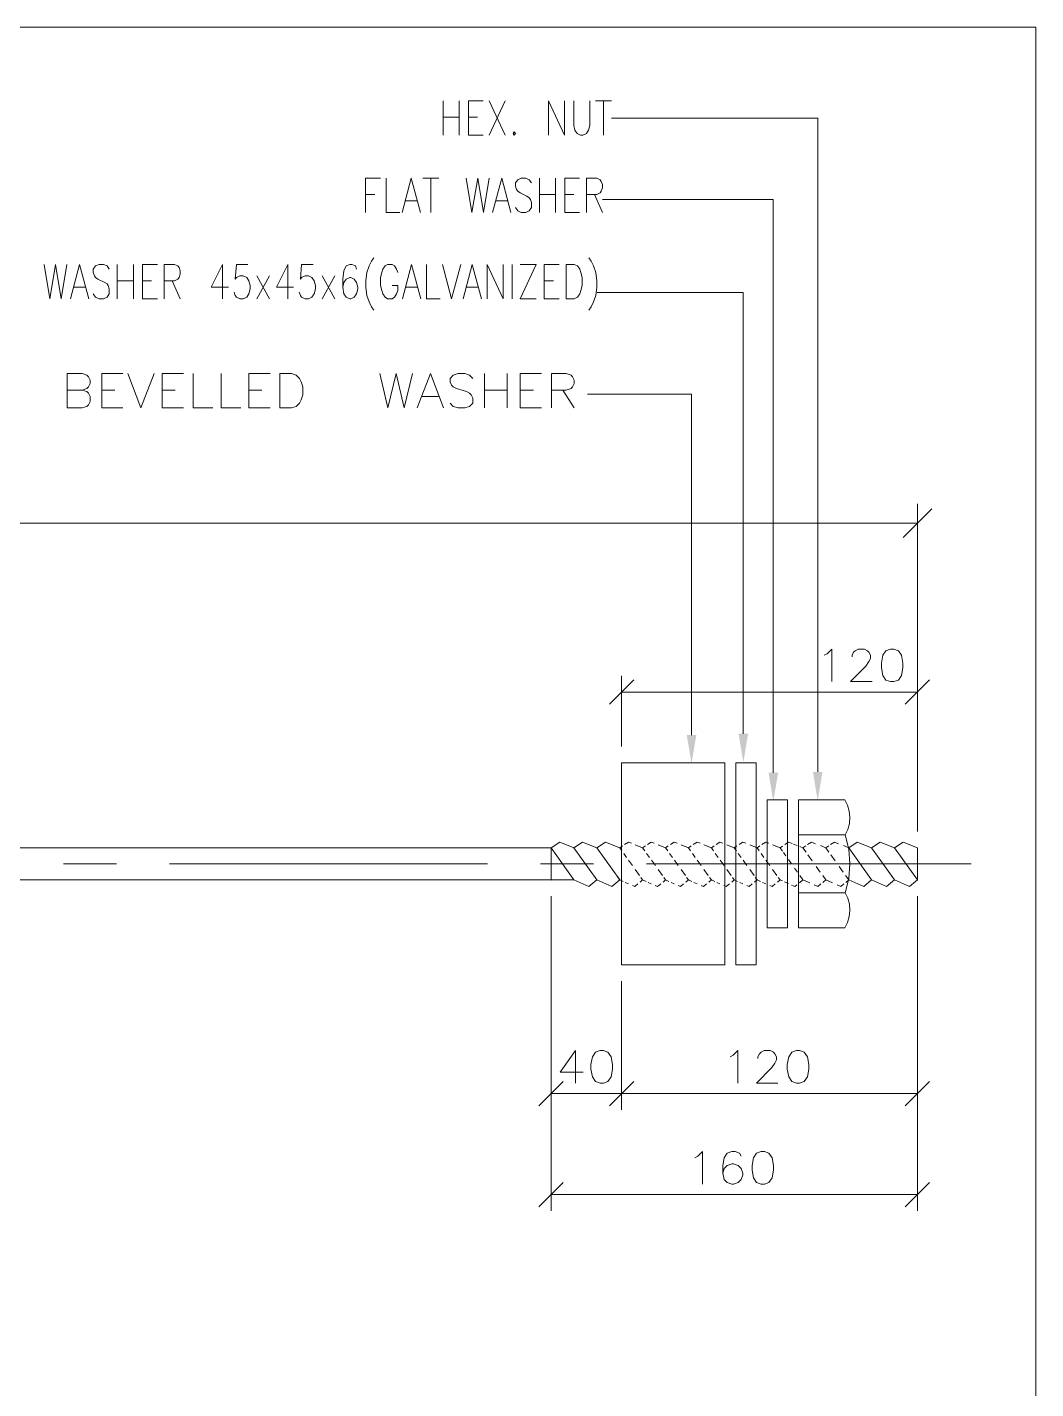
# Model space of a CAD drawing. Header units: millimetres. Extents: x 2 to 579, y 1 to 405.
# Drawn here: x 265.8 to 313.4, y 133.2 to 197.4 of the extents above; entities that cross this region are included whole.
import ezdxf

# ---------------------------------------------------------------- set-up
doc = ezdxf.new("R2010")
doc.units = ezdxf.units.MM
doc.linetypes.add('XKITLINE00', pattern=[0])
doc.layers.add('GraphicObject', color=6, linetype='Continuous', lineweight=0)
doc.layers.add('LinkedObject', color=7, linetype='Continuous', lineweight=0)

# ---------------------------------------------------------------- blocks, each defined once
blk = doc.blocks.new('*A3')
at = {"layer": 'GraphicObject', "color": 3, "linetype": 'XKITLINE00', "lineweight": 0}
for p, q in [((313.374, 197.389), (178.814, 197.389)), ((313.374, 58.437), (313.374, 197.389))]:
    blk.add_line(p, q, dxfattribs=at)
blk = doc.blocks.new('*A4')
at = {"layer": 'LinkedObject'}
for points in [[(297.361, 164.002), (297.136, 162.652), (296.911, 164.002)], [(299.803, 164.063), (299.578, 162.713), (299.353, 164.063)], [(301.218, 162.224), (300.993, 160.874), (300.768, 162.224)], [(303.311, 162.264), (303.086, 160.914), (302.861, 162.264)]]:
    blk.add_hatch(color=1, dxfattribs=at).paths.add_polyline_path(points, flags=17)
at = {"layer": 'LinkedObject', "color": 2, "linetype": 'XKITLINE00', "lineweight": 0}
for p, q in [((285.423, 193.915), (285.423, 192.295)), ((286.179, 193.915), (286.179, 192.295)), ((286.611, 192.295), (286.611, 193.915)), ((286.611, 193.915), (287.313, 193.915)), ((288.339, 193.915), (287.583, 192.295)), ((287.583, 193.915), (288.339, 192.295)), ((290.391, 192.295), (290.391, 193.915)), ((290.391, 193.915), (291.147, 192.295)), ((291.147, 192.295), (291.147, 193.915)), ((291.579, 193.915), (291.579, 192.758)), ((292.335, 192.758), (292.335, 193.915)), ((292.605, 193.915), (293.361, 193.915)), ((292.983, 193.915), (292.983, 192.295)), ((285.423, 193.144), (286.179, 193.144)), ((286.611, 193.144), (287.043, 193.144)), ((291.579, 192.758), (291.633, 192.527)), ((292.281, 192.527), (292.335, 192.758)), ((287.313, 192.295), (286.611, 192.295)), ((288.771, 192.45), (288.717, 192.373)), ((288.717, 192.373), (288.771, 192.295)), ((288.825, 192.373), (288.771, 192.45)), ((288.771, 192.295), (288.825, 192.373)), ((291.633, 192.527), (291.741, 192.373)), ((291.741, 192.373), (291.903, 192.295)), ((291.903, 192.295), (292.011, 192.295)), ((292.011, 192.295), (292.173, 192.373)), ((292.173, 192.373), (292.281, 192.527)), ((281.756, 188.654), (281.756, 190.274)), ((281.756, 190.274), (282.458, 190.274)), ((282.728, 190.274), (282.728, 188.654)), ((283.484, 188.654), (283.916, 190.274)), ((283.916, 190.274), (284.348, 188.654)), ((284.456, 190.274), (285.212, 190.274)), ((284.834, 190.274), (284.834, 188.654)), ((286.508, 190.274), (286.778, 188.654)), ((286.778, 188.654), (287.048, 190.274)), ((287.048, 190.274), (287.318, 188.654)), ((287.318, 188.654), (287.588, 190.274)), ((287.75, 188.654), (288.182, 190.274)), ((288.182, 190.274), (288.614, 188.654)), ((288.83, 190.043), (288.938, 190.197)), ((288.938, 190.197), (289.1, 190.274)), ((289.1, 190.274), (289.316, 190.274)), ((289.316, 190.274), (289.478, 190.197)), ((289.478, 190.197), (289.586, 190.043)), ((289.964, 190.274), (289.964, 188.654)), ((290.72, 190.274), (290.72, 188.654)), ((291.152, 188.654), (291.152, 190.274)), ((291.152, 190.274), (291.854, 190.274)), ((292.178, 188.654), (292.178, 190.274)), ((292.178, 190.274), (292.664, 190.274)), ((292.664, 190.274), (292.826, 190.197)), ((292.826, 190.197), (292.88, 190.12)), ((292.88, 190.12), (292.934, 189.965)), ((281.756, 189.503), (282.188, 189.503)), ((288.83, 189.888), (288.83, 190.043)), ((288.884, 189.734), (288.83, 189.888)), ((288.938, 189.657), (288.884, 189.734)), ((289.046, 189.58), (288.938, 189.657)), ((289.37, 189.425), (289.046, 189.58)), ((289.964, 189.503), (290.72, 189.503)), ((291.152, 189.503), (291.584, 189.503)), ((292.664, 189.503), (292.178, 189.503)), ((292.556, 189.503), (292.934, 188.654)), ((292.826, 189.58), (292.664, 189.503)), ((292.88, 189.657), (292.826, 189.58)), ((292.934, 189.811), (292.88, 189.657)), ((292.934, 189.965), (292.934, 189.811)), ((283.646, 189.194), (284.186, 189.194)), ((287.912, 189.194), (288.452, 189.194)), ((288.83, 188.885), (288.938, 188.731)), ((289.478, 189.348), (289.37, 189.425)), ((289.532, 189.271), (289.478, 189.348)), ((289.478, 188.731), (289.586, 188.885)), ((289.586, 189.117), (289.532, 189.271)), ((289.586, 188.885), (289.586, 189.117)), ((282.728, 188.654), (283.376, 188.654)), ((288.938, 188.731), (289.1, 188.654)), ((289.1, 188.654), (289.316, 188.654)), ((289.316, 188.654), (289.478, 188.731)), ((291.854, 188.654), (291.152, 188.654)), ((281.928, 186.127), (282.036, 186.358)), ((282.036, 186.358), (282.144, 186.513)), ((292.404, 186.358), (292.296, 186.513)), ((292.512, 186.127), (292.404, 186.358)), ((266.592, 186.204), (266.862, 184.584)), ((266.862, 184.584), (267.132, 186.204)), ((267.132, 186.204), (267.402, 184.584)), ((267.402, 184.584), (267.672, 186.204)), ((267.834, 184.584), (268.266, 186.204)), ((268.266, 186.204), (268.698, 184.584)), ((268.914, 185.973), (269.022, 186.127)), ((268.914, 185.818), (268.914, 185.973)), ((268.968, 185.664), (268.914, 185.818)), ((269.022, 185.587), (268.968, 185.664)), ((269.022, 186.127), (269.184, 186.204)), ((269.184, 186.204), (269.4, 186.204)), ((269.4, 186.204), (269.562, 186.127)), ((269.562, 186.127), (269.67, 185.973)), ((270.048, 186.204), (270.048, 184.584)), ((270.804, 186.204), (270.804, 184.584)), ((271.236, 184.584), (271.236, 186.204)), ((271.236, 186.204), (271.938, 186.204)), ((272.262, 184.584), (272.262, 186.204)), ((272.262, 186.204), (272.748, 186.204)), ((272.748, 186.204), (272.91, 186.127)), ((272.91, 186.127), (272.964, 186.05)), ((272.964, 186.05), (273.018, 185.896)), ((273.018, 185.741), (272.964, 185.587)), ((273.018, 185.896), (273.018, 185.741)), ((275.016, 186.204), (274.476, 185.124)), ((275.016, 184.584), (275.016, 186.204)), ((275.61, 185.51), (275.664, 186.204)), ((275.664, 186.204), (276.204, 186.204)), ((275.826, 185.664), (275.664, 185.587)), ((275.988, 185.664), (275.826, 185.664)), ((276.15, 185.587), (275.988, 185.664)), ((277.23, 185.664), (276.636, 184.584)), ((276.636, 185.664), (277.23, 184.584)), ((278.094, 186.204), (277.554, 185.124)), ((278.094, 184.584), (278.094, 186.204)), ((278.688, 185.51), (278.742, 186.204)), ((278.742, 186.204), (279.282, 186.204)), ((278.904, 185.664), (278.742, 185.587)), ((279.066, 185.664), (278.904, 185.664)), ((279.228, 185.587), (279.066, 185.664)), ((280.308, 185.664), (279.714, 184.584)), ((279.714, 185.664), (280.308, 184.584)), ((280.74, 185.896), (280.686, 185.51)), ((280.848, 186.127), (280.74, 185.896)), ((281.01, 186.204), (280.848, 186.127)), ((281.118, 186.204), (281.01, 186.204)), ((281.28, 186.127), (281.118, 186.204)), ((281.334, 185.973), (281.28, 186.127)), ((281.766, 185.433), (281.82, 185.818)), ((281.82, 185.818), (281.928, 186.127)), ((282.522, 185.818), (282.468, 185.587)), ((282.576, 185.973), (282.522, 185.818)), ((282.684, 186.127), (282.576, 185.973)), ((282.792, 186.204), (282.684, 186.127)), ((283.008, 186.204), (282.792, 186.204)), ((283.116, 186.127), (283.008, 186.204)), ((283.224, 185.973), (283.116, 186.127)), ((283.278, 185.818), (283.224, 185.973)), ((283.494, 184.584), (283.926, 186.204)), ((283.926, 186.204), (284.358, 184.584)), ((284.628, 186.204), (284.628, 184.584)), ((285.384, 186.204), (285.816, 184.584)), ((285.816, 184.584), (286.248, 186.204)), ((286.356, 184.584), (286.788, 186.204)), ((286.788, 186.204), (287.22, 184.584)), ((287.49, 184.584), (287.49, 186.204)), ((287.49, 186.204), (288.246, 184.584)), ((288.246, 184.584), (288.246, 186.204)), ((288.678, 186.204), (288.678, 184.584)), ((289.056, 186.204), (289.812, 186.204)), ((289.812, 186.204), (289.056, 184.584)), ((290.19, 184.584), (290.19, 186.204)), ((290.19, 186.204), (290.892, 186.204)), ((291.216, 184.584), (291.216, 186.204)), ((291.216, 186.204), (291.594, 186.204)), ((291.594, 186.204), (291.756, 186.127)), ((291.756, 186.127), (291.864, 185.973)), ((291.864, 185.973), (291.918, 185.818)), ((291.918, 185.818), (291.972, 185.587)), ((292.62, 185.818), (292.512, 186.127)), ((292.674, 185.433), (292.62, 185.818)), ((267.996, 185.124), (268.536, 185.124)), ((269.13, 185.51), (269.022, 185.587)), ((269.454, 185.356), (269.13, 185.51)), ((269.562, 185.278), (269.454, 185.356)), ((269.616, 185.201), (269.562, 185.278)), ((269.67, 185.047), (269.616, 185.201)), ((269.67, 184.816), (269.67, 185.047)), ((270.048, 185.433), (270.804, 185.433)), ((271.236, 185.433), (271.668, 185.433)), ((272.748, 185.433), (272.262, 185.433)), ((272.64, 185.433), (273.018, 184.584)), ((272.91, 185.51), (272.748, 185.433)), ((272.964, 185.587), (272.91, 185.51)), ((274.476, 185.124), (275.286, 185.124)), ((275.664, 185.587), (275.61, 185.51)), ((276.258, 185.433), (276.15, 185.587)), ((276.312, 185.201), (276.258, 185.433)), ((276.258, 184.816), (276.312, 185.047)), ((276.312, 185.047), (276.312, 185.201)), ((277.554, 185.124), (278.364, 185.124)), ((278.742, 185.587), (278.688, 185.51)), ((279.336, 185.433), (279.228, 185.587)), ((279.39, 185.201), (279.336, 185.433)), ((279.336, 184.816), (279.39, 185.047)), ((279.39, 185.047), (279.39, 185.201)), ((280.686, 185.51), (280.686, 185.124)), ((280.74, 185.356), (280.686, 185.124)), ((280.686, 185.124), (280.74, 184.816)), ((280.848, 185.51), (280.74, 185.356)), ((281.01, 185.587), (280.848, 185.51)), ((281.064, 185.587), (281.01, 185.587)), ((281.226, 185.51), (281.064, 185.587)), ((281.334, 185.356), (281.226, 185.51)), ((281.388, 185.124), (281.334, 185.356)), ((281.334, 184.816), (281.388, 185.047)), ((281.388, 185.047), (281.388, 185.124)), ((281.766, 185.124), (281.766, 185.433)), ((281.82, 184.738), (281.766, 185.124)), ((282.468, 185.587), (282.468, 185.201)), ((282.468, 185.201), (282.522, 184.97)), ((282.522, 184.97), (282.576, 184.816)), ((283.278, 185.201), (283.008, 185.201)), ((283.224, 184.816), (283.278, 184.97)), ((283.278, 184.97), (283.278, 185.201)), ((283.656, 185.124), (284.196, 185.124)), ((286.518, 185.124), (287.058, 185.124)), ((290.19, 185.433), (290.622, 185.433)), ((291.918, 184.97), (291.864, 184.816)), ((291.972, 185.201), (291.918, 184.97)), ((291.972, 185.587), (291.972, 185.201)), ((292.62, 184.738), (292.674, 185.124)), ((292.674, 185.124), (292.674, 185.433)), ((268.914, 184.816), (269.022, 184.661)), ((269.022, 184.661), (269.184, 184.584)), ((269.184, 184.584), (269.4, 184.584)), ((269.4, 184.584), (269.562, 184.661)), ((269.562, 184.661), (269.67, 184.816)), ((271.938, 184.584), (271.236, 184.584)), ((275.556, 184.893), (275.61, 184.738)), ((275.61, 184.738), (275.664, 184.661)), ((275.664, 184.661), (275.826, 184.584)), ((275.826, 184.584), (275.988, 184.584)), ((275.988, 184.584), (276.15, 184.661)), ((276.15, 184.661), (276.258, 184.816)), ((278.634, 184.893), (278.688, 184.738)), ((278.688, 184.738), (278.742, 184.661)), ((278.742, 184.661), (278.904, 184.584)), ((278.904, 184.584), (279.066, 184.584)), ((279.066, 184.584), (279.228, 184.661)), ((279.228, 184.661), (279.336, 184.816)), ((280.74, 184.816), (280.848, 184.661)), ((280.848, 184.661), (281.01, 184.584)), ((281.01, 184.584), (281.064, 184.584)), ((281.064, 184.584), (281.226, 184.661)), ((281.226, 184.661), (281.334, 184.816)), ((281.928, 184.43), (281.82, 184.738)), ((282.036, 184.198), (281.928, 184.43)), ((282.576, 184.816), (282.684, 184.661)), ((282.684, 184.661), (282.792, 184.584)), ((282.792, 184.584), (283.008, 184.584)), ((283.008, 184.584), (283.116, 184.661)), ((283.116, 184.661), (283.224, 184.816)), ((284.628, 184.584), (285.276, 184.584)), ((289.056, 184.584), (289.812, 184.584)), ((290.892, 184.584), (290.19, 184.584)), ((291.594, 184.584), (291.216, 184.584)), ((291.756, 184.661), (291.594, 184.584)), ((291.864, 184.816), (291.756, 184.661)), ((292.404, 184.198), (292.512, 184.43)), ((292.512, 184.43), (292.62, 184.738)), ((282.144, 184.044), (282.036, 184.198)), ((292.296, 184.044), (292.404, 184.198)), ((267.69, 179.429), (267.69, 181.049)), ((267.69, 181.049), (268.385, 181.049)), ((268.385, 181.049), (268.616, 180.972)), ((268.616, 180.972), (268.693, 180.895)), ((268.693, 180.895), (268.77, 180.74)), ((268.77, 180.586), (268.693, 180.432)), ((268.77, 180.74), (268.77, 180.586)), ((269.31, 179.429), (269.31, 181.049)), ((269.31, 181.049), (270.313, 181.049)), ((270.545, 181.049), (271.162, 179.429)), ((271.162, 179.429), (271.779, 181.049)), ((272.165, 179.429), (272.165, 181.049)), ((272.165, 181.049), (273.168, 181.049)), ((273.63, 181.049), (273.63, 179.429)), ((274.942, 181.049), (274.942, 179.429)), ((276.253, 179.429), (276.253, 181.049)), ((276.253, 181.049), (277.256, 181.049)), ((277.719, 179.429), (277.719, 181.049)), ((277.719, 181.049), (278.259, 181.049)), ((278.259, 181.049), (278.49, 180.972)), ((278.49, 180.972), (278.645, 180.817)), ((278.645, 180.817), (278.722, 180.663)), ((278.722, 180.663), (278.799, 180.432)), ((282.425, 181.049), (282.81, 179.429)), ((282.81, 179.429), (283.196, 181.049)), ((283.196, 181.049), (283.582, 179.429)), ((283.582, 179.429), (283.968, 181.049)), ((284.199, 179.429), (284.816, 181.049)), ((284.816, 181.049), (285.433, 179.429)), ((285.742, 180.817), (285.896, 180.972)), ((285.742, 180.663), (285.742, 180.817)), ((285.819, 180.509), (285.742, 180.663)), ((285.896, 180.432), (285.819, 180.509)), ((285.896, 180.972), (286.128, 181.049)), ((286.128, 181.049), (286.436, 181.049)), ((286.436, 181.049), (286.668, 180.972)), ((286.668, 180.972), (286.822, 180.817)), ((287.362, 181.049), (287.362, 179.429)), ((288.442, 181.049), (288.442, 179.429)), ((289.059, 179.429), (289.059, 181.049)), ((289.059, 181.049), (290.062, 181.049)), ((290.525, 179.429), (290.525, 181.049)), ((290.525, 181.049), (291.219, 181.049)), ((291.219, 181.049), (291.45, 180.972)), ((291.45, 180.972), (291.528, 180.895)), ((291.528, 180.895), (291.605, 180.74)), ((291.605, 180.586), (291.528, 180.432)), ((291.605, 180.74), (291.605, 180.586)), ((268.385, 180.277), (267.69, 180.277)), ((267.69, 180.277), (268.385, 180.277)), ((268.616, 180.355), (268.385, 180.277)), ((268.385, 180.277), (268.616, 180.2)), ((268.693, 180.432), (268.616, 180.355)), ((268.616, 180.2), (268.693, 180.123)), ((268.693, 180.123), (268.77, 179.969)), ((268.77, 179.969), (268.77, 179.737)), ((269.31, 180.277), (269.928, 180.277)), ((272.165, 180.277), (272.782, 180.277)), ((276.253, 180.277), (276.87, 180.277)), ((278.799, 180.046), (278.722, 179.815)), ((278.799, 180.432), (278.799, 180.046)), ((284.43, 179.969), (285.202, 179.969)), ((286.05, 180.355), (285.896, 180.432)), ((286.513, 180.2), (286.05, 180.355)), ((286.668, 180.123), (286.513, 180.2)), ((286.745, 180.046), (286.668, 180.123)), ((286.822, 179.892), (286.745, 180.046)), ((286.822, 179.66), (286.822, 179.892)), ((287.362, 180.277), (288.442, 180.277)), ((289.059, 180.277), (289.676, 180.277)), ((291.219, 180.277), (290.525, 180.277)), ((291.065, 180.277), (291.605, 179.429)), ((291.45, 180.355), (291.219, 180.277)), ((291.528, 180.432), (291.45, 180.355)), ((268.385, 179.429), (267.69, 179.429)), ((268.616, 179.506), (268.385, 179.429)), ((268.693, 179.583), (268.616, 179.506)), ((268.77, 179.737), (268.693, 179.583)), ((270.313, 179.429), (269.31, 179.429)), ((273.168, 179.429), (272.165, 179.429)), ((273.63, 179.429), (274.556, 179.429)), ((274.942, 179.429), (275.868, 179.429)), ((277.256, 179.429), (276.253, 179.429)), ((278.259, 179.429), (277.719, 179.429)), ((278.49, 179.506), (278.259, 179.429)), ((278.645, 179.66), (278.49, 179.506)), ((278.722, 179.815), (278.645, 179.66)), ((285.742, 179.66), (285.896, 179.506)), ((285.896, 179.506), (286.128, 179.429)), ((286.128, 179.429), (286.436, 179.429)), ((286.436, 179.429), (286.668, 179.506)), ((286.668, 179.506), (286.822, 179.66)), ((290.062, 179.429), (289.059, 179.429))]:
    blk.add_line(p, q, dxfattribs=at)
at = {"layer": 'LinkedObject', "color": 1, "linetype": 'XKITLINE00', "lineweight": 0}
for p, q in [((303.086, 193.105), (293.365, 193.105)), ((303.086, 162.264), (303.086, 193.105)), ((300.993, 189.257), (292.939, 189.257)), ((300.993, 162.224), (300.993, 189.257)), ((299.578, 184.873), (292.678, 184.873)), ((299.578, 164.063), (299.578, 184.873)), ((297.136, 180.085), (292.23, 180.085)), ((297.136, 164.002), (297.136, 180.085)), ((307.79, 159.584), (307.79, 174.901)), ((307.115, 173.326), (308.465, 174.676)), ((307.79, 174.001), (185.315, 174.001)), ((294.41, 166.6), (293.263, 165.452)), ((293.836, 163.456), (293.836, 166.791)), ((307.216, 165.452), (308.364, 166.6)), ((307.79, 159.449), (307.79, 166.791)), ((293.836, 166.026), (307.79, 166.026)), ((290.51, 156.405), (290.51, 141.559)), ((290.51, 156.362), (290.51, 146.323)), ((307.79, 156.405), (307.79, 141.559)), ((307.79, 155.325), (307.79, 146.323)), ((293.836, 152.397), (293.836, 146.323)), ((293.836, 151.265), (293.836, 146.323)), ((291.084, 147.661), (289.936, 146.514)), ((290.51, 147.088), (293.836, 147.088)), ((293.263, 146.514), (294.41, 147.661)), ((294.41, 147.661), (293.263, 146.514)), ((293.836, 147.088), (307.79, 147.088)), ((307.216, 146.514), (308.364, 147.661)), ((291.084, 142.898), (289.936, 141.751)), ((307.216, 141.751), (308.364, 142.898)), ((307.79, 142.324), (290.51, 142.324))]:
    blk.add_line(p, q, dxfattribs=at)
at = {"layer": 'LinkedObject', "color": 7, "linetype": 'XKITLINE00', "lineweight": 0}
for p, q in [((303.394, 167.762), (303.539, 167.835)), ((303.539, 167.835), (303.758, 168.053)), ((303.758, 168.053), (303.758, 166.523)), ((304.705, 167.762), (304.778, 167.908)), ((304.705, 167.689), (304.705, 167.762)), ((304.778, 167.908), (304.851, 167.981)), ((304.851, 167.981), (304.996, 168.053)), ((304.996, 168.053), (305.288, 168.053)), ((305.288, 168.053), (305.434, 167.981)), ((305.434, 167.981), (305.506, 167.908)), ((305.506, 167.908), (305.579, 167.762)), ((305.579, 167.762), (305.579, 167.616)), ((306.162, 167.762), (306.089, 167.398)), ((306.308, 167.981), (306.162, 167.762)), ((306.526, 168.053), (306.308, 167.981)), ((306.672, 168.053), (306.526, 168.053)), ((306.891, 167.981), (306.672, 168.053)), ((307.036, 167.762), (306.891, 167.981)), ((307.109, 167.398), (307.036, 167.762)), ((305.361, 167.252), (304.632, 166.523)), ((305.506, 167.471), (305.361, 167.252)), ((305.579, 167.616), (305.506, 167.471)), ((306.089, 167.398), (306.089, 167.179)), ((306.089, 167.179), (306.162, 166.815)), ((307.036, 166.815), (307.109, 167.179)), ((307.109, 167.179), (307.109, 167.398)), ((304.632, 166.523), (305.652, 166.523)), ((306.162, 166.815), (306.308, 166.596)), ((306.308, 166.596), (306.526, 166.523)), ((306.526, 166.523), (306.672, 166.523)), ((306.672, 166.523), (306.891, 166.596)), ((306.891, 166.596), (307.036, 166.815)), ((307.79, 166.026), (307.79, 166.026)), ((293.836, 162.691), (293.836, 162.691)), ((202.595, 158.684), (290.51, 158.684)), ((290.916, 158.953), (290.51, 158.684)), ((290.916, 158.953), (290.51, 158.684)), ((291.59, 157.17), (290.51, 158.684)), ((290.51, 158.684), (290.51, 157.17)), ((291.59, 157.17), (290.51, 158.684)), ((291.59, 158.684), (290.916, 158.953)), ((291.59, 158.684), (290.916, 158.953)), ((291.996, 158.953), (291.59, 158.684)), ((291.996, 158.953), (291.59, 158.684)), ((292.67, 157.17), (291.59, 158.684)), ((292.67, 157.17), (291.59, 158.684)), ((292.67, 158.684), (291.996, 158.953)), ((292.67, 158.684), (291.996, 158.953)), ((293.076, 158.953), (292.67, 158.684)), ((293.75, 157.17), (292.67, 158.684)), ((293.75, 158.684), (293.076, 158.953)), ((293.88, 158.77), (293.75, 158.684)), ((293.85, 158.544), (293.75, 158.684)), ((294.156, 158.953), (293.976, 158.834)), ((294.297, 158.897), (294.156, 158.953)), ((294.83, 158.684), (294.48, 158.824)), ((294.96, 158.77), (294.83, 158.684)), ((294.93, 158.544), (294.83, 158.684)), ((295.236, 158.953), (295.056, 158.834)), ((295.377, 158.897), (295.236, 158.953)), ((295.91, 158.684), (295.56, 158.824)), ((296.04, 158.77), (295.91, 158.684)), ((296.01, 158.544), (295.91, 158.684)), ((296.316, 158.953), (296.136, 158.834)), ((296.457, 158.897), (296.316, 158.953)), ((296.99, 158.684), (296.64, 158.824)), ((297.12, 158.77), (296.99, 158.684)), ((297.09, 158.544), (296.99, 158.684)), ((297.396, 158.953), (297.216, 158.834)), ((297.537, 158.897), (297.396, 158.953)), ((298.07, 158.684), (297.72, 158.824)), ((298.2, 158.77), (298.07, 158.684)), ((298.17, 158.544), (298.07, 158.684)), ((298.476, 158.953), (298.296, 158.834)), ((298.617, 158.897), (298.476, 158.953)), ((299.15, 158.684), (298.8, 158.824)), ((299.28, 158.77), (299.15, 158.684)), ((299.25, 158.544), (299.15, 158.684)), ((299.556, 158.953), (299.376, 158.834)), ((299.697, 158.897), (299.556, 158.953)), ((300.23, 158.684), (299.88, 158.824)), ((300.36, 158.77), (300.23, 158.684)), ((300.33, 158.544), (300.23, 158.684)), ((300.636, 158.953), (300.456, 158.834)), ((300.777, 158.897), (300.636, 158.953)), ((301.31, 158.684), (300.96, 158.824)), ((301.424, 158.76), (301.31, 158.684)), ((301.425, 158.523), (301.31, 158.684)), ((301.716, 158.953), (301.533, 158.832)), ((301.879, 158.888), (301.716, 158.953)), ((302.12, 158.792), (301.949, 158.86)), ((302.39, 158.684), (302.244, 158.742)), ((302.528, 158.775), (302.39, 158.684)), ((302.537, 158.478), (302.39, 158.684)), ((302.796, 158.953), (302.613, 158.832)), ((302.989, 158.876), (302.796, 158.953)), ((303.47, 158.684), (303.221, 158.784)), ((303.608, 158.775), (303.47, 158.684)), ((303.617, 158.478), (303.47, 158.684)), ((303.876, 158.953), (303.693, 158.832)), ((304.069, 158.876), (303.876, 158.953)), ((304.55, 158.684), (304.301, 158.784)), ((304.956, 158.953), (304.55, 158.684)), ((305.63, 157.17), (304.55, 158.684)), ((305.63, 158.684), (304.956, 158.953)), ((306.036, 158.953), (305.63, 158.684)), ((306.71, 157.17), (305.63, 158.684)), ((306.71, 158.684), (306.036, 158.953)), ((307.116, 158.953), (306.71, 158.684)), ((307.79, 157.17), (306.71, 158.684)), ((307.79, 158.684), (307.116, 158.953)), ((307.79, 158.684), (307.79, 158.684)), ((307.79, 158.684), (307.79, 158.684)), ((307.79, 158.684), (307.79, 157.17)), ((294.073, 158.231), (293.937, 158.422)), ((294.35, 157.843), (294.164, 158.104)), ((295.153, 158.231), (295.017, 158.422)), ((295.43, 157.843), (295.244, 158.104)), ((296.233, 158.231), (296.097, 158.422)), ((296.51, 157.843), (296.324, 158.104)), ((297.313, 158.231), (297.177, 158.422)), ((297.59, 157.843), (297.404, 158.104)), ((298.393, 158.231), (298.257, 158.422)), ((298.67, 157.843), (298.484, 158.104)), ((299.473, 158.231), (299.337, 158.422)), ((299.75, 157.843), (299.564, 158.104)), ((300.553, 158.231), (300.417, 158.422)), ((300.83, 157.843), (300.644, 158.104)), ((301.579, 158.306), (301.474, 158.454)), ((301.85, 157.927), (301.703, 158.133)), ((302.827, 158.072), (302.627, 158.352)), ((303.907, 158.072), (303.707, 158.352)), ((294.684, 157.374), (294.479, 157.661)), ((295.764, 157.374), (295.559, 157.661)), ((296.844, 157.374), (296.639, 157.661)), ((297.924, 157.374), (297.719, 157.661)), ((299.004, 157.374), (298.799, 157.661)), ((300.084, 157.374), (299.879, 157.661)), ((301.164, 157.374), (300.959, 157.661)), ((302.132, 157.532), (301.992, 157.727)), ((302.39, 157.17), (302.239, 157.382)), ((303.207, 157.539), (303.02, 157.8)), ((303.47, 157.17), (303.325, 157.373)), ((304.287, 157.539), (304.1, 157.8)), ((304.55, 157.17), (304.405, 157.373)), ((290.51, 157.17), (201.515, 157.17)), ((290.51, 157.17), (290.51, 157.17)), ((290.51, 157.17), (291.59, 157.17)), ((290.51, 157.127), (290.51, 157.127)), ((291.59, 157.17), (292.296, 156.854)), ((291.59, 157.17), (292.296, 156.854)), ((292.296, 156.854), (292.67, 157.17)), ((292.296, 156.854), (292.67, 157.17)), ((292.67, 157.17), (293.376, 156.854)), ((293.376, 156.854), (293.75, 157.17)), ((293.75, 157.17), (293.664, 157.29)), ((293.75, 157.17), (293.91, 157.098)), ((294.009, 157.054), (294.156, 156.989)), ((294.345, 156.904), (294.456, 156.854)), ((294.456, 156.854), (294.6, 156.976)), ((294.71, 157.069), (294.83, 157.17)), ((294.83, 157.17), (294.744, 157.29)), ((294.83, 157.17), (294.99, 157.098)), ((295.089, 157.054), (295.236, 156.989)), ((295.425, 156.904), (295.536, 156.854)), ((295.536, 156.854), (295.68, 156.976)), ((295.79, 157.069), (295.91, 157.17)), ((295.91, 157.17), (295.824, 157.29)), ((295.91, 157.17), (296.07, 157.098)), ((296.169, 157.054), (296.316, 156.989)), ((296.505, 156.904), (296.616, 156.854)), ((296.616, 156.854), (296.76, 156.976)), ((296.87, 157.069), (296.99, 157.17)), ((296.99, 157.17), (296.904, 157.29)), ((296.99, 157.17), (297.15, 157.098)), ((297.249, 157.054), (297.396, 156.989)), ((297.585, 156.904), (297.696, 156.854)), ((297.696, 156.854), (297.84, 156.976)), ((297.95, 157.069), (298.07, 157.17)), ((298.07, 157.17), (297.984, 157.29)), ((298.07, 157.17), (298.23, 157.098)), ((298.329, 157.054), (298.476, 156.989)), ((298.665, 156.904), (298.776, 156.854)), ((298.776, 156.854), (298.92, 156.976)), ((299.03, 157.069), (299.15, 157.17)), ((299.15, 157.17), (299.064, 157.29)), ((299.15, 157.17), (299.31, 157.098)), ((299.409, 157.054), (299.556, 156.989)), ((299.745, 156.904), (299.856, 156.854)), ((299.856, 156.854), (300, 156.976)), ((300.11, 157.069), (300.23, 157.17)), ((300.23, 157.17), (300.144, 157.29)), ((300.23, 157.17), (300.39, 157.098)), ((300.489, 157.054), (300.636, 156.989)), ((300.825, 156.904), (300.936, 156.854)), ((300.936, 156.854), (301.08, 156.976)), ((301.19, 157.069), (301.31, 157.17)), ((301.31, 157.17), (301.224, 157.29)), ((301.31, 157.17), (301.425, 157.118)), ((301.517, 157.077), (301.705, 156.993)), ((301.857, 156.926), (302.016, 156.854)), ((302.016, 156.854), (302.104, 156.929)), ((302.227, 157.032), (302.39, 157.17)), ((302.39, 157.17), (302.71, 157.027)), ((302.928, 156.929), (303.096, 156.854)), ((303.096, 156.854), (303.242, 156.978)), ((303.327, 157.049), (303.47, 157.17)), ((303.47, 157.17), (303.79, 157.027)), ((304.008, 156.929), (304.176, 156.854)), ((304.176, 156.854), (304.322, 156.978)), ((304.407, 157.049), (304.55, 157.17)), ((304.55, 157.17), (305.256, 156.854)), ((305.256, 156.854), (305.63, 157.17)), ((305.63, 157.17), (306.336, 156.854)), ((306.336, 156.854), (306.71, 157.17)), ((306.71, 157.17), (307.416, 156.854)), ((307.416, 156.854), (307.79, 157.17)), ((307.79, 157.17), (307.79, 157.17)), ((307.79, 156.09), (307.79, 156.09)), ((293.836, 153.162), (293.836, 153.162)), ((293.836, 152.03), (293.836, 152.03)), ((291.663, 149.115), (290.935, 148.095)), ((291.663, 147.585), (291.663, 149.115)), ((292.61, 149.042), (292.465, 148.823)), ((292.829, 149.115), (292.61, 149.042)), ((292.975, 149.115), (292.829, 149.115)), ((293.193, 149.042), (292.975, 149.115)), ((293.339, 148.823), (293.193, 149.042)), ((299.101, 148.896), (299.32, 149.115)), ((299.32, 149.115), (299.32, 147.585)), ((300.34, 148.969), (300.413, 149.042)), ((300.413, 149.042), (300.558, 149.115)), ((300.558, 149.115), (300.85, 149.115)), ((300.85, 149.115), (300.995, 149.042)), ((300.995, 149.042), (301.068, 148.969)), ((301.87, 149.042), (301.724, 148.823)), ((302.088, 149.115), (301.87, 149.042)), ((302.234, 149.115), (302.088, 149.115)), ((302.453, 149.042), (302.234, 149.115)), ((302.598, 148.823), (302.453, 149.042)), ((292.465, 148.823), (292.392, 148.459)), ((292.392, 148.459), (292.392, 148.241)), ((293.412, 148.459), (293.339, 148.823)), ((293.412, 148.241), (293.412, 148.459)), ((298.955, 148.823), (299.101, 148.896)), ((300.267, 148.823), (300.34, 148.969)), ((300.267, 148.751), (300.267, 148.823)), ((301.068, 148.532), (300.923, 148.313)), ((301.068, 148.969), (301.141, 148.823)), ((301.141, 148.678), (301.068, 148.532)), ((301.141, 148.823), (301.141, 148.678)), ((301.724, 148.823), (301.651, 148.459)), ((301.651, 148.459), (301.651, 148.241)), ((302.671, 148.459), (302.598, 148.823)), ((302.671, 148.241), (302.671, 148.459)), ((290.935, 148.095), (292.028, 148.095)), ((292.392, 148.241), (292.465, 147.876)), ((292.465, 147.876), (292.61, 147.658)), ((293.193, 147.658), (293.339, 147.876)), ((293.339, 147.876), (293.412, 148.241)), ((300.923, 148.313), (300.194, 147.585)), ((301.651, 148.241), (301.724, 147.876)), ((301.724, 147.876), (301.87, 147.658)), ((302.453, 147.658), (302.598, 147.876)), ((302.598, 147.876), (302.671, 148.241)), ((292.61, 147.658), (292.829, 147.585)), ((292.829, 147.585), (292.975, 147.585)), ((292.975, 147.585), (293.193, 147.658)), ((293.836, 147.088), (293.836, 147.088)), ((300.194, 147.585), (301.214, 147.585)), ((301.87, 147.658), (302.088, 147.585)), ((302.088, 147.585), (302.234, 147.585)), ((302.234, 147.585), (302.453, 147.658)), ((307.79, 147.088), (307.79, 147.088)), ((297.292, 144.06), (297.438, 144.133)), ((297.438, 144.133), (297.657, 144.352)), ((297.657, 144.352), (297.657, 142.822)), ((298.677, 144.06), (298.604, 143.696)), ((298.822, 144.279), (298.677, 144.06)), ((299.041, 144.352), (298.822, 144.279)), ((299.187, 144.352), (299.041, 144.352)), ((299.405, 144.279), (299.187, 144.352)), ((299.478, 144.133), (299.405, 144.279)), ((300.061, 144.06), (299.988, 143.696)), ((300.207, 144.279), (300.061, 144.06)), ((300.425, 144.352), (300.207, 144.279)), ((300.571, 144.352), (300.425, 144.352)), ((300.789, 144.279), (300.571, 144.352)), ((300.935, 144.06), (300.789, 144.279)), ((301.008, 143.696), (300.935, 144.06)), ((298.604, 143.696), (298.604, 143.332)), ((298.677, 143.55), (298.604, 143.332)), ((298.604, 143.332), (298.677, 143.04)), ((298.822, 143.696), (298.677, 143.55)), ((299.041, 143.769), (298.822, 143.696)), ((299.114, 143.769), (299.041, 143.769)), ((299.332, 143.696), (299.114, 143.769)), ((299.478, 143.55), (299.332, 143.696)), ((299.551, 143.332), (299.478, 143.55)), ((299.478, 143.04), (299.551, 143.259)), ((299.551, 143.259), (299.551, 143.332)), ((299.988, 143.696), (299.988, 143.477)), ((299.988, 143.477), (300.061, 143.113)), ((300.935, 143.113), (301.008, 143.477)), ((301.008, 143.477), (301.008, 143.696)), ((298.677, 143.04), (298.822, 142.895)), ((298.822, 142.895), (299.041, 142.822)), ((299.041, 142.822), (299.114, 142.822)), ((299.114, 142.822), (299.332, 142.895)), ((299.332, 142.895), (299.478, 143.04)), ((300.061, 143.113), (300.207, 142.895)), ((300.207, 142.895), (300.425, 142.822)), ((300.425, 142.822), (300.571, 142.822)), ((300.571, 142.822), (300.789, 142.895)), ((300.789, 142.895), (300.935, 143.113)), ((290.51, 142.324), (290.51, 142.324))]:
    blk.add_line(p, q, dxfattribs=at)
at = {"layer": 'LinkedObject', "color": 6, "linetype": 'XKITLINE00', "lineweight": 0}
for p, q in [((293.836, 153.162), (293.836, 162.691)), ((298.703, 162.691), (293.836, 162.691)), ((298.703, 153.162), (298.703, 162.691)), ((299.221, 153.162), (299.221, 162.691)), ((300.18, 162.691), (299.221, 162.691)), ((300.18, 153.162), (300.18, 162.691)), ((300.698, 154.902), (300.698, 160.952)), ((301.657, 160.952), (300.698, 160.952)), ((301.657, 154.902), (301.657, 160.952)), ((302.176, 160.952), (302.176, 157.927)), ((302.176, 160.952), (304.368, 160.952)), ((304.498, 160.691), (304.368, 160.952)), ((304.579, 160.412), (304.498, 160.691)), ((304.609, 160.123), (304.579, 160.412)), ((304.585, 159.833), (304.609, 160.123)), ((304.385, 159.289), (302.176, 159.289)), ((304.385, 159.289), (304.51, 159.552)), ((304.552, 158.617), (304.385, 159.289)), ((304.51, 159.552), (304.585, 159.833)), ((304.608, 157.927), (304.552, 158.617)), ((267.504, 157.927), (270.004, 157.927)), ((272.504, 157.927), (287.504, 157.927)), ((290.004, 157.927), (292.504, 157.927)), ((295.004, 157.927), (310.33, 157.927)), ((302.176, 154.902), (302.176, 157.927)), ((304.552, 157.237), (304.608, 157.927)), ((304.385, 156.565), (304.552, 157.237)), ((304.385, 156.565), (302.176, 156.565)), ((304.51, 156.302), (304.385, 156.565)), ((304.585, 156.021), (304.51, 156.302)), ((304.498, 155.162), (304.579, 155.442)), ((304.579, 155.442), (304.609, 155.731)), ((304.609, 155.731), (304.585, 156.021)), ((301.657, 154.902), (300.698, 154.902)), ((302.176, 154.902), (304.368, 154.902)), ((304.368, 154.902), (304.498, 155.162)), ((298.703, 153.162), (293.836, 153.162)), ((300.18, 153.162), (299.221, 153.162))]:
    blk.add_line(p, q, dxfattribs=at)

msp = doc.modelspace()

# ---------------------------------------------------------------- block references
at = {"lineweight": 0}
for name in ['*A3', '*A4']:
    msp.add_blockref(name, (0, 0), dxfattribs=at)

doc.saveas('drawing.dxf')
